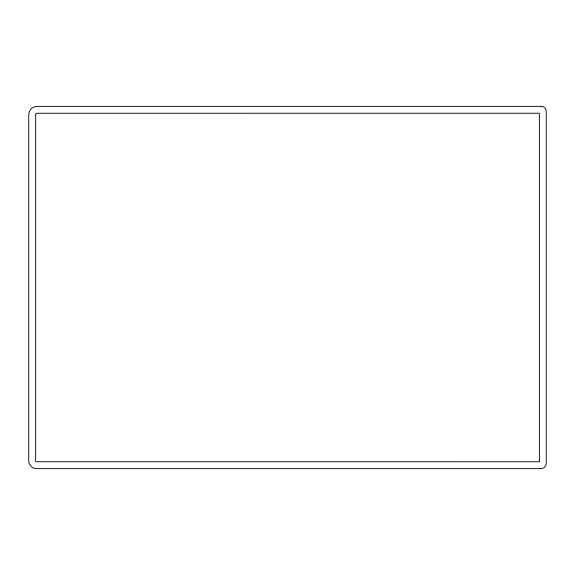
<?xml version="1.0" encoding="UTF-8"?>
<svg xmlns="http://www.w3.org/2000/svg" width="575" height="575" viewBox="0 0 575 575"><rect width="100%" height="100%" fill="white"/><g stroke="black" fill="none" stroke-linecap="round" stroke-linejoin="round"><path stroke-width="0.86" d="M35.65 114.554L35.643 461.006A0.841 0.841 0 0 0 36.369 461.732L539.379 461.754L539.379 113.246L36.929 113.275A1.488 1.488 0 0 0 35.65 114.554M541.262 106.375L37.131 106.375A8.381 8.381 0 0 0 28.75 114.756L28.75 460.898A7.727 7.727 0 0 0 36.477 468.625L540.888 468.625A5.362 5.362 0 0 0 546.25 463.263L546.25 111.363A4.988 4.988 0 0 0 541.262 106.375"/></g></svg>
